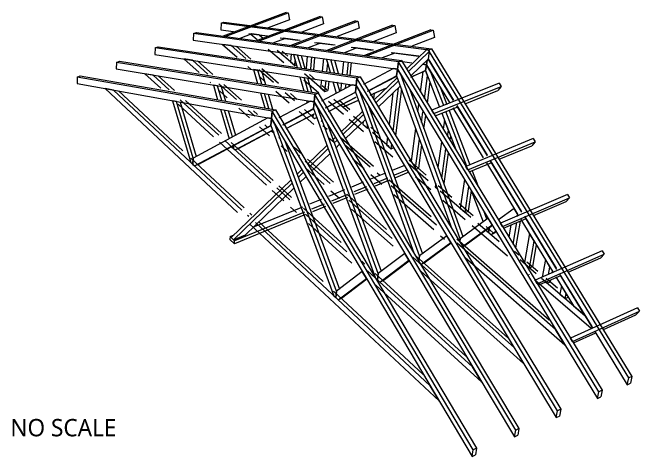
# Model space of a CAD drawing. Header units: inches. Extents: x -562 to 8953, y -6490 to -2066.
# Drawn here: x 2578 to 2838.6, y -5465.6 to -5281.2 of the extents above; entities that cross this region are included whole.
import ezdxf

# ---------------------------------------------------------------- set-up
doc = ezdxf.new("R2010")
doc.units = ezdxf.units.IN
doc.header["$MEASUREMENT"] = 0
doc.layers.add('A-COLS', color=52, linetype='Continuous', lineweight=9)

# ---------------------------------------------------------------- blocks, each defined once
blk = doc.blocks.new('DF')
at = {"layer": 'A-COLS'}
for p, q in [((2713.17, -5275.66), (2685.03, -5286.22)), ((2685.89, -5286.34), (2714.05, -5275.76)), ((2728.44, -5277.47), (2699.92, -5288.26)), ((2700.82, -5288.39), (2729.36, -5277.58)), ((2713.17, -5275.66), (2714.05, -5275.76)), ((2714.05, -5275.76), (2714.68, -5278.86)), ((2728.44, -5277.47), (2729.36, -5277.58)), ((2729.36, -5277.58), (2729.98, -5280.73)), ((2684.11, -5280.45), (2683.92, -5283.39)), ((2684.11, -5280.45), (2685.4, -5279.97)), ((2775.86, -5292.34), (2684.11, -5280.45)), ((2685.4, -5279.97), (2778.25, -5291.92)), ((2714.68, -5278.86), (2705.14, -5282.45)), ((2744.31, -5279.36), (2715.39, -5290.38)), ((2716.32, -5290.51), (2745.26, -5279.47)), ((2744.31, -5279.36), (2745.26, -5279.47)), ((2745.26, -5279.47), (2745.88, -5282.68)), ((2729.98, -5280.73), (2720.31, -5284.4)), ((2760.8, -5281.32), (2731.49, -5292.59)), ((2732.45, -5292.72), (2761.79, -5281.44)), ((2745.88, -5282.68), (2736.08, -5286.43)), ((2777.96, -5283.36), (2748.24, -5294.88)), ((2760.8, -5281.32), (2761.79, -5281.44)), ((2761.79, -5281.44), (2762.41, -5284.71)), ((2777.96, -5283.36), (2778.99, -5283.49)), ((2671.73, -5285.07), (2671.57, -5288.02)), ((2671.73, -5285.07), (2673.04, -5284.58)), ((2763.44, -5297.71), (2671.73, -5285.07)), ((2673.04, -5284.58), (2764.86, -5297.16)), ((2683.92, -5283.39), (2689.63, -5284.15)), ((2697.82, -5285.21), (2692.53, -5287.2)), ((2696.46, -5285.07), (2703.41, -5285.99)), ((2697.45, -5285.32), (2700.18, -5287.68)), ((2701.19, -5285.7), (2697.75, -5285.24)), ((2702.67, -5286.98), (2701.19, -5285.7)), ((2701.26, -5285.71), (2702.89, -5287.11)), ((2704.9, -5286.19), (2701.26, -5285.71)), ((2749.25, -5295.02), (2778.99, -5283.49)), ((2762.41, -5284.71), (2752.47, -5288.54)), ((2778.99, -5283.49), (2779.6, -5286.82)), ((2671.57, -5288.02), (2763.04, -5300.98)), ((2685.89, -5286.34), (2685.03, -5286.22)), ((2700.82, -5288.39), (2699.92, -5288.26)), ((2712.89, -5287.22), (2707.53, -5289.26)), ((2710.6, -5286.95), (2718.28, -5287.98)), ((2719.48, -5288.14), (2711.95, -5287.13)), ((2779.6, -5286.82), (2769.53, -5290.74)), ((2654.61, -5291.46), (2654.49, -5294.41)), ((2654.61, -5291.46), (2655.94, -5290.96)), ((2744.88, -5304.96), (2654.61, -5291.46)), ((2655.94, -5290.96), (2746.31, -5304.4)), ((2688.64, -5290.44), (2684.78, -5289.89)), ((2684.78, -5289.89), (2691.26, -5295.57)), ((2695.22, -5296.19), (2688.64, -5290.44)), ((2690.8, -5290.66), (2697.42, -5296.44)), ((2716.32, -5290.51), (2715.39, -5290.38)), ((2728.55, -5289.31), (2723.12, -5291.39)), ((2725.85, -5288.99), (2734.34, -5290.12)), ((2735.23, -5290.24), (2726.91, -5289.13)), ((2744.85, -5291.48), (2739.34, -5293.61)), ((2742.35, -5291.19), (2751.77, -5292.45)), ((2752.3, -5292.52), (2743.07, -5291.29)), ((2654.49, -5294.41), (2744.52, -5308.24)), ((2705.23, -5292.04), (2712.11, -5297.98)), ((2716.24, -5298.66), (2709.25, -5292.64)), ((2710.18, -5293.44), (2710.44, -5293.67)), ((2710.44, -5293.67), (2710.46, -5293.48)), ((2710.44, -5293.67), (2710.81, -5293.53)), ((2711.44, -5292.88), (2714.03, -5295.12)), ((2715.49, -5294.2), (2715.18, -5297.75)), ((2718.37, -5294.65), (2716.49, -5294.38)), ((2716.49, -5294.38), (2718.14, -5300.17)), ((2732.45, -5292.72), (2731.49, -5292.59)), ((2761.8, -5293.75), (2756.21, -5295.92)), ((2760.25, -5293.58), (2772.52, -5295.22)), ((2772.61, -5295.23), (2760.6, -5293.63)), ((2767.07, -5300.91), (2776.31, -5292.03)), ((2777.39, -5292.92), (2767.8, -5302.13)), ((2776.31, -5292.03), (2777.39, -5292.92)), ((2776.85, -5292.47), (2778.25, -5291.92)), ((2778.25, -5291.92), (2776.85, -5292.47)), ((2776.94, -5296.36), (2777.39, -5292.92)), ((2866.55, -5439.04), (2777.33, -5293.26)), ((2778.25, -5291.92), (2867.94, -5438.4)), ((2671.28, -5296.99), (2667.48, -5296.41)), ((2667.48, -5296.41), (2674.28, -5302.49)), ((2678.18, -5303.15), (2671.28, -5296.99)), ((2673.48, -5297.24), (2680.42, -5303.43)), ((2717.09, -5299.39), (2717.29, -5297.09)), ((2720.02, -5300.45), (2718.37, -5294.65)), ((2719.95, -5294.87), (2721.6, -5300.68)), ((2722.64, -5295.23), (2722.14, -5300.71)), ((2724.2, -5301.03), (2724.71, -5295.52)), ((2725.98, -5295.7), (2725.46, -5301.21)), ((2729.93, -5296.27), (2729.39, -5301.82)), ((2731.86, -5298.34), (2731.32, -5296.44)), ((2731.32, -5296.45), (2732.98, -5302.33)), ((2734.89, -5302.61), (2733.23, -5296.72)), ((2734.79, -5296.94), (2736.44, -5302.84)), ((2749.25, -5295.02), (2748.24, -5294.88)), ((2763.44, -5297.71), (2764.86, -5297.16)), ((2764.86, -5297.16), (2763.44, -5297.71)), ((2764.31, -5297.39), (2769.43, -5298.09)), ((2764.86, -5297.16), (2854.62, -5444.54)), ((2768.98, -5304.01), (2776.94, -5296.36)), ((2776.26, -5297.02), (2776, -5298.99)), ((2776, -5298.99), (2776.26, -5297.02)), ((2776.84, -5296.42), (2788.11, -5314.85)), ((2788.18, -5314.97), (2776.84, -5296.43)), ((2637.29, -5297.93), (2637.2, -5300.88)), ((2637.29, -5297.93), (2638.63, -5297.43)), ((2726.05, -5312.32), (2637.29, -5297.93)), ((2638.63, -5297.43), (2727.51, -5311.75)), ((2696.03, -5299.75), (2697.58, -5301.11)), ((2715.18, -5297.75), (2717.09, -5299.39)), ((2717.09, -5299.39), (2717.87, -5299.09)), ((2731.48, -5302.11), (2731.86, -5298.34)), ((2738.92, -5297.55), (2738.34, -5303.16)), ((2740.48, -5303.49), (2741.07, -5297.86)), ((2742.35, -5298.04), (2741.75, -5303.67)), ((2763.44, -5297.71), (2763.04, -5300.98)), ((2763.04, -5300.98), (2763.44, -5297.71)), ((2853.2, -5445.19), (2763.44, -5297.71)), ((2774.29, -5298.76), (2776, -5298.99)), ((2776, -5298.99), (2774.42, -5298.78)), ((2776, -5298.99), (2775.66, -5301.62)), ((2775.66, -5301.62), (2776, -5298.99)), ((2778, -5302.27), (2776, -5298.99)), ((2776, -5298.99), (2786.28, -5315.81)), ((2637.2, -5300.88), (2725.74, -5315.6)), ((2653.7, -5303.63), (2649.97, -5303.01)), ((2649.97, -5303.01), (2657.1, -5309.52)), ((2700.54, -5301.48), (2698.68, -5301.2)), ((2698.68, -5301.2), (2700.46, -5307.35)), ((2702.32, -5307.65), (2700.54, -5301.48)), ((2707.57, -5306.98), (2701.02, -5301.26)), ((2702.14, -5301.73), (2703.92, -5307.9)), ((2702.29, -5300.69), (2709.85, -5307.29)), ((2732.81, -5301.74), (2732.75, -5302.29)), ((2761.3, -5300.73), (2747.82, -5307.81)), ((2763.04, -5300.98), (2761.3, -5300.73)), ((2763.04, -5300.98), (2762.68, -5304)), ((2762.68, -5304), (2763.04, -5300.98)), ((2764.53, -5303.42), (2763.04, -5300.98)), ((2763.04, -5300.98), (2852.58, -5448.21)), ((2774.24, -5302.31), (2769.02, -5304.61)), ((2769.03, -5304.54), (2775.66, -5301.62)), ((2774.39, -5302.18), (2773.24, -5311.08)), ((2775.66, -5301.62), (2774.39, -5302.18)), ((2776.55, -5303.95), (2775.66, -5301.62)), ((2775.66, -5301.62), (2781.91, -5318.03)), ((2783.72, -5317.29), (2778, -5302.27)), ((2619.74, -5304.48), (2619.69, -5307.44)), ((2619.74, -5304.48), (2621.1, -5303.97)), ((2706.96, -5319.78), (2619.74, -5304.48)), ((2621.1, -5303.97), (2708.44, -5319.2)), ((2660.93, -5310.22), (2653.7, -5303.63)), ((2655.94, -5303.91), (2663.22, -5310.55)), ((2701.59, -5304.62), (2703.43, -5306.24)), ((2719.32, -5304.34), (2721.11, -5310.62)), ((2721.15, -5305.79), (2727.81, -5311.54)), ((2723, -5310.92), (2721.21, -5304.62)), ((2730.22, -5310.7), (2721.38, -5303.09)), ((2722.78, -5304.86), (2724.57, -5311.16)), ((2723.47, -5304.89), (2723.81, -5305.18)), ((2723.64, -5303.38), (2726.41, -5305.76)), ((2723.81, -5305.18), (2723.83, -5304.95)), ((2723.81, -5305.18), (2724.25, -5305.01)), ((2729, -5305.77), (2728.65, -5309.35)), ((2744.88, -5304.96), (2744.52, -5308.24)), ((2744.52, -5308.24), (2744.88, -5304.96)), ((2744.88, -5304.96), (2746.31, -5304.4)), ((2746.31, -5304.4), (2744.88, -5304.96)), ((2834.72, -5453.71), (2744.88, -5304.96)), ((2746.31, -5304.4), (2836.15, -5453.05)), ((2749.6, -5310.79), (2762.68, -5304)), ((2762.66, -5304.19), (2749.66, -5310.93)), ((2752.5, -5314.9), (2762.92, -5304.89)), ((2762.68, -5304), (2787.44, -5372.34)), ((2791.09, -5376.78), (2764.53, -5303.42)), ((2775.19, -5314.31), (2776.55, -5303.95)), ((2619.69, -5307.44), (2706.69, -5323.07)), ((2679.05, -5306.76), (2679.32, -5307)), ((2682.47, -5308.41), (2680.64, -5308.11)), ((2680.64, -5308.11), (2682.56, -5314.65)), ((2684.39, -5314.97), (2682.47, -5308.41)), ((2690.93, -5314.53), (2683.02, -5307.47)), ((2685.3, -5307.78), (2693.26, -5314.87)), ((2742.8, -5307.98), (2729.05, -5315.25)), ((2729.32, -5308.26), (2731.43, -5310.08)), ((2730.6, -5311.03), (2731.09, -5306.09)), ((2732.36, -5306.27), (2731.94, -5310.51)), ((2734.17, -5306.56), (2735.62, -5311.73)), ((2737.21, -5310.88), (2736.08, -5306.85)), ((2737.92, -5307.15), (2737.56, -5310.69)), ((2737.63, -5307.08), (2737.86, -5307.88)), ((2739.84, -5309.52), (2740.06, -5307.5)), ((2741.33, -5307.68), (2741.21, -5308.8)), ((2744.52, -5308.24), (2742.8, -5307.98)), ((2744.52, -5308.24), (2744.19, -5311.27)), ((2744.19, -5311.27), (2744.52, -5308.24)), ((2746, -5310.7), (2744.52, -5308.24)), ((2744.52, -5308.24), (2834.14, -5456.73)), ((2763.41, -5306.34), (2753.23, -5316.12)), ((2754.4, -5318.01), (2764.24, -5308.56)), ((2777.52, -5306.6), (2776.26, -5316.1)), ((2808.49, -5307.3), (2778.39, -5319.37)), ((2808.49, -5307.3), (2809.38, -5308.75)), ((2635.9, -5310.35), (2632.23, -5309.69)), ((2632.23, -5309.69), (2691.43, -5365.02)), ((2693.4, -5363.96), (2635.9, -5310.35)), ((2638.18, -5310.67), (2666.94, -5337.44)), ((2683.35, -5310.61), (2686.84, -5313.73)), ((2684.1, -5308.68), (2686.02, -5315.25)), ((2708.63, -5310.8), (2714.57, -5316)), ((2728.65, -5309.35), (2730.6, -5311.03)), ((2730.6, -5311.03), (2731.94, -5310.51)), ((2730.83, -5318.25), (2744.19, -5311.27)), ((2744.19, -5311.27), (2770.41, -5383.17)), ((2772.9, -5384.5), (2746, -5310.7)), ((2750.8, -5312.58), (2757.85, -5309.47)), ((2757.73, -5309.59), (2752.15, -5312.05)), ((2761.15, -5328.87), (2763.55, -5309.26)), ((2764.79, -5309.77), (2762.23, -5330.61)), ((2768.53, -5310), (2792.36, -5375.85)), ((2779.28, -5320.84), (2809.38, -5308.75)), ((2782.27, -5309.25), (2785.12, -5316.74)), ((2793.36, -5316.41), (2807.99, -5310.53)), ((2809.38, -5308.75), (2807.99, -5310.53)), ((2701.68, -5311.57), (2703.61, -5318.26)), ((2705.47, -5318.57), (2703.53, -5311.87)), ((2705.14, -5312.13), (2707.07, -5318.85)), ((2716.94, -5315.18), (2712.85, -5311.6)), ((2715.17, -5311.93), (2718.16, -5314.54)), ((2726.05, -5312.32), (2725.74, -5315.6)), ((2725.74, -5315.6), (2726.05, -5312.32)), ((2726.05, -5312.32), (2727.51, -5311.75)), ((2727.51, -5311.75), (2726.05, -5312.32)), ((2815.97, -5462.36), (2726.05, -5312.32)), ((2727.51, -5311.75), (2817.42, -5461.69)), ((2744.18, -5311.46), (2730.9, -5318.39)), ((2732.11, -5319.85), (2744.42, -5313.47)), ((2744.48, -5313.62), (2732.25, -5319.95)), ((2752.62, -5311.85), (2751.27, -5312.38)), ((2752.62, -5311.85), (2752.35, -5314.18)), ((2760.94, -5311.77), (2759.26, -5325.74)), ((2664.16, -5315.42), (2662.36, -5315.1)), ((2662.36, -5315.1), (2670.57, -5342.67)), ((2671.67, -5340.7), (2664.16, -5315.42)), ((2664.86, -5316.62), (2680.78, -5331.19)), ((2683.07, -5330.42), (2665.79, -5314.65)), ((2665.82, -5315.72), (2673.02, -5339.97)), ((2668.11, -5314.99), (2684.32, -5329.76)), ((2724.05, -5315.32), (2710.02, -5322.8)), ((2722.33, -5314.93), (2722.64, -5316.02)), ((2725.74, -5315.6), (2724.05, -5315.32)), ((2725.74, -5315.6), (2725.45, -5318.63)), ((2725.45, -5318.63), (2725.74, -5315.6)), ((2727.22, -5318.08), (2725.74, -5315.6)), ((2725.74, -5315.6), (2815.43, -5465.37)), ((2732.16, -5315.29), (2738.85, -5321.07)), ((2740.84, -5319.85), (2734.61, -5314.48)), ((2736.93, -5314.8), (2741.79, -5318.98)), ((2737.94, -5317.35), (2737.98, -5316.96)), ((2737.98, -5316.96), (2737.94, -5317.35)), ((2738.64, -5317.95), (2745.3, -5315.01)), ((2745.38, -5315.04), (2739.97, -5317.42)), ((2772.5, -5316.78), (2772.07, -5320.1)), ((2683.81, -5318.92), (2687.67, -5332.08)), ((2689.16, -5331.27), (2685.64, -5319.24)), ((2687.28, -5319.53), (2690.5, -5330.55)), ((2692.06, -5318.41), (2696.88, -5322.72)), ((2699.2, -5321.92), (2696.23, -5319.27)), ((2698.6, -5319.63), (2700.44, -5321.27)), ((2706.96, -5319.78), (2706.69, -5323.07)), ((2706.69, -5323.07), (2706.96, -5319.78)), ((2706.96, -5319.78), (2708.44, -5319.2)), ((2708.44, -5319.2), (2706.96, -5319.78)), ((2796.95, -5471.12), (2706.96, -5319.78)), ((2708.44, -5319.2), (2798.42, -5470.44)), ((2711.8, -5325.82), (2725.45, -5318.63)), ((2725.43, -5318.83), (2711.87, -5325.97)), ((2724.56, -5321.84), (2721.4, -5319.08)), ((2725.45, -5318.63), (2753.24, -5394.38)), ((2754.45, -5392.33), (2727.22, -5318.08)), ((2737.67, -5317.12), (2737.94, -5317.35)), ((2737.94, -5317.35), (2738.64, -5317.95)), ((2739.97, -5317.42), (2738.64, -5317.95)), ((2750.15, -5317.57), (2774.18, -5383.56)), ((2750.61, -5318.64), (2750.44, -5318.81)), ((2779.28, -5320.84), (2778.39, -5319.37)), ((2779.91, -5321.82), (2789.99, -5317.76)), ((2786.13, -5319.39), (2795.43, -5343.81)), ((2787.75, -5318.23), (2801.39, -5340.55)), ((2789.58, -5317.25), (2803.12, -5339.4)), ((2803.29, -5339.67), (2789.66, -5317.38)), ((2704.87, -5322.62), (2704.91, -5322.77)), ((2713.17, -5327.47), (2725.71, -5320.92)), ((2725.78, -5321.07), (2713.31, -5327.57)), ((2718.99, -5319.88), (2725.61, -5325.68)), ((2724.43, -5321.73), (2725.18, -5322.38)), ((2725.18, -5322.38), (2725.28, -5321.29)), ((2725.28, -5321.29), (2725.18, -5322.38)), ((2725.18, -5322.38), (2725.95, -5323.05)), ((2725.95, -5323.05), (2726.94, -5322.54)), ((2727.04, -5322.62), (2725.95, -5323.05)), ((2737.72, -5329.1), (2747.2, -5320)), ((2747.72, -5321.42), (2738.45, -5330.32)), ((2746.76, -5324.95), (2743.43, -5322.07)), ((2751.27, -5321.02), (2751.78, -5320.52)), ((2751.6, -5320.71), (2751.55, -5321.16)), ((2773.8, -5324.89), (2774.44, -5319.99)), ((2775.52, -5321.76), (2774.76, -5327.5)), ((2782.92, -5320.69), (2789.11, -5336.92)), ((2794.04, -5344.38), (2784.74, -5319.95)), ((2705.03, -5322.77), (2671.67, -5340.7)), ((2706.69, -5323.07), (2705.03, -5322.77)), ((2706.69, -5323.07), (2706.44, -5326.1)), ((2706.44, -5326.1), (2706.69, -5323.07)), ((2708.18, -5325.56), (2706.69, -5323.07)), ((2706.69, -5323.07), (2796.45, -5474.14)), ((2728.83, -5323.86), (2729.63, -5324.56)), ((2731.52, -5325.27), (2755.75, -5391.36)), ((2739.62, -5332.2), (2748.55, -5323.63)), ((2741.42, -5323.29), (2747.82, -5328.82)), ((2747.68, -5324.45), (2747.55, -5325.63)), ((2784.09, -5323.74), (2783.52, -5327.8)), ((2785.86, -5328.39), (2784.09, -5323.74)), ((2672.26, -5344.24), (2706.44, -5326.1)), ((2706.43, -5326.31), (2673.66, -5343.69)), ((2701.34, -5326.71), (2705.84, -5330.75)), ((2704.78, -5326.9), (2703.7, -5325.94)), ((2706.44, -5326.1), (2734.6, -5402.37)), ((2735.75, -5400.27), (2708.18, -5325.56)), ((2731.62, -5328.01), (2729.64, -5326.28)), ((2747.55, -5325.63), (2749.56, -5327.36)), ((2749.56, -5327.36), (2749.7, -5326.09)), ((2749.56, -5327.36), (2750.1, -5327.14)), ((2751.07, -5326.97), (2754.44, -5329.86)), ((2771.11, -5327.55), (2769.22, -5342.15)), ((2690.39, -5337.09), (2706.75, -5328.47)), ((2706.82, -5328.62), (2691.77, -5336.54)), ((2706.73, -5328.64), (2707.52, -5329.35)), ((2707.52, -5329.35), (2707.56, -5328.82)), ((2707.56, -5328.82), (2707.52, -5329.35)), ((2707.52, -5329.35), (2707.88, -5329.66)), ((2759.31, -5335.76), (2751.89, -5329.37)), ((2785.49, -5331), (2785.86, -5328.39)), ((2786.81, -5330.93), (2786.55, -5332.76)), ((2683.46, -5333.63), (2704.46, -5352.84)), ((2706.44, -5351.73), (2685.77, -5332.88)), ((2688.66, -5333.71), (2707.43, -5350.8)), ((2710.6, -5332.09), (2709.89, -5331.46)), ((2712.64, -5333.09), (2737.06, -5399.28)), ((2732.37, -5331.61), (2734.72, -5333.67)), ((2734.04, -5332.64), (2735.12, -5331.6)), ((2735.85, -5332.82), (2734.56, -5334.06)), ((2737.84, -5331.73), (2752.25, -5344.3)), ((2752.96, -5333.26), (2761, -5340.21)), ((2758.58, -5331.37), (2758.17, -5334.77)), ((2771.13, -5345.26), (2772.83, -5332.27)), ((2782.74, -5333.44), (2781.15, -5344.94)), ((2823.74, -5332.03), (2793.66, -5344.45)), ((2794.56, -5345.93), (2824.64, -5333.5)), ((2824.64, -5333.5), (2823.2, -5335.22)), ((2823.74, -5332.03), (2824.64, -5333.5)), ((2688.79, -5335.63), (2689.63, -5336.4)), ((2689.63, -5336.4), (2689.72, -5335.13)), ((2689.72, -5335.13), (2689.63, -5336.4)), ((2689.63, -5336.4), (2690.39, -5337.09)), ((2691.77, -5336.54), (2690.39, -5337.09)), ((2710.96, -5335.32), (2713.67, -5337.76)), ((2716.78, -5335.84), (2720.21, -5338.9)), ((2722.74, -5343.5), (2731.35, -5335.23)), ((2731.87, -5336.65), (2723.46, -5344.73)), ((2735.4, -5336.26), (2737.02, -5334.71)), ((2750.88, -5344.85), (2739.9, -5335.25)), ((2758.17, -5334.77), (2760.21, -5336.53)), ((2760.21, -5336.53), (2760.47, -5334.47)), ((2760.21, -5336.53), (2761.44, -5336.04)), ((2773.79, -5334.84), (2772.41, -5345.31)), ((2782.88, -5349.65), (2784.7, -5336.63)), ((2808.59, -5341.27), (2823.2, -5335.22)), ((2719.24, -5339.8), (2718.88, -5339.49)), ((2724.62, -5346.61), (2732.71, -5338.84)), ((2785.76, -5338.37), (2783.81, -5352.15)), ((2670.56, -5340.8), (2694.42, -5363.01)), ((2671.51, -5343.55), (2671.67, -5340.7)), ((2671.67, -5340.7), (2671.51, -5343.55)), ((2732.99, -5352.09), (2721.8, -5342.1)), ((2722.78, -5341.19), (2734.38, -5351.53)), ((2743.08, -5341), (2748.11, -5345.41)), ((2768.22, -5341.71), (2775.9, -5348.32)), ((2804.57, -5341.76), (2818.44, -5364.45)), ((2818.7, -5364.88), (2804.74, -5342.05)), ((2670.57, -5342.67), (2671.51, -5343.55)), ((2671.51, -5343.55), (2672.26, -5344.24)), ((2673.66, -5343.69), (2672.26, -5344.24)), ((2760.88, -5346.1), (2766.27, -5343.89)), ((2776.82, -5350.84), (2767.82, -5343.09)), ((2771.24, -5344.51), (2770.81, -5344.68)), ((2794.56, -5345.93), (2793.66, -5344.45)), ((2795.15, -5346.83), (2805.22, -5342.66)), ((2802.85, -5342.93), (2816.82, -5365.8)), ((2718.01, -5348.04), (2720.15, -5345.99)), ((2720.88, -5347.21), (2718.53, -5349.46)), ((2722.03, -5345.24), (2730.28, -5352.62)), ((2751.15, -5350.07), (2757.77, -5347.37)), ((2754.95, -5348.41), (2753.93, -5347.52)), ((2767.57, -5346.01), (2761.74, -5348.39)), ((2768.18, -5347.05), (2762.14, -5349.52)), ((2771.47, -5345.7), (2772.41, -5345.31)), ((2796.41, -5346.4), (2798.94, -5353.04)), ((2688.62, -5376.28), (2715.35, -5350.6)), ((2719.38, -5351.65), (2722.04, -5349.09)), ((2751.14, -5348.07), (2756.07, -5352.39)), ((2758.6, -5349.68), (2752.44, -5352.2)), ((2759.34, -5350.49), (2778.15, -5366.91)), ((2771.15, -5348.97), (2777.96, -5354.85)), ((2793.05, -5350.24), (2791.14, -5363.17)), ((2715.87, -5352.02), (2689.63, -5377.23)), ((2709.99, -5353.13), (2715.65, -5358.29)), ((2742.59, -5353.57), (2747.89, -5351.4)), ((2759.03, -5350.79), (2753.05, -5353.24)), ((2780.53, -5370.78), (2760.27, -5353.07)), ((2780.16, -5352.13), (2779.96, -5353.54)), ((2781.25, -5352.92), (2787.32, -5358.14)), ((2793.29, -5365.03), (2795.02, -5353.46)), ((2695.05, -5375.01), (2716.72, -5354.2)), ((2707.01, -5355.17), (2712.2, -5359.92)), ((2714.87, -5359.42), (2709, -5354.06)), ((2732.26, -5357.78), (2739.45, -5354.85)), ((2733.28, -5355.31), (2737.09, -5358.72)), ((2749.18, -5353.54), (2743.44, -5355.88)), ((2749.79, -5354.58), (2743.85, -5357.01)), ((2779.96, -5353.54), (2781.01, -5354.44)), ((2795.89, -5367.26), (2782.19, -5355.46)), ((2796.06, -5355.17), (2794.66, -5364.45)), ((2796.1, -5355.25), (2801.42, -5369.23)), ((2723.78, -5361.24), (2728.98, -5359.12)), ((2740.31, -5357.16), (2733.55, -5359.93)), ((2740.72, -5358.3), (2734.17, -5360.98)), ((2740.33, -5356.83), (2758.18, -5372.74)), ((2761.41, -5357.07), (2779.26, -5372.72)), ((2839.14, -5357.02), (2809.09, -5369.78)), ((2810, -5371.28), (2840.05, -5358.49)), ((2840.05, -5358.49), (2838.57, -5360.16)), ((2839.14, -5357.02), (2840.05, -5358.49)), ((2730.26, -5361.28), (2724.64, -5363.58)), ((2760.63, -5376.76), (2741.3, -5359.51)), ((2783.34, -5359.5), (2793.4, -5368.18)), ((2790.69, -5361.03), (2796.98, -5366.44)), ((2823.96, -5366.38), (2838.57, -5360.16)), ((2699.02, -5371.36), (2720.63, -5362.53)), ((2715.18, -5362.64), (2717.81, -5365.04)), ((2721.02, -5363.18), (2737.86, -5378.5)), ((2730.89, -5362.33), (2725.06, -5364.72)), ((2742.46, -5363.53), (2761.05, -5380.17)), ((2791.14, -5363.17), (2793.29, -5365.03)), ((2793.29, -5365.03), (2794.66, -5364.45)), ((2803.05, -5368.03), (2801.66, -5364.39)), ((2815.24, -5363.21), (2808.19, -5368.32)), ((2815.24, -5363.21), (2808.19, -5368.32)), ((2817.06, -5366.2), (2815.24, -5363.21)), ((2817.06, -5366.2), (2815.24, -5363.21)), ((2721.9, -5366.01), (2690.03, -5379.07)), ((2721.48, -5364.87), (2690.13, -5377.71)), ((2696.5, -5366.84), (2695.96, -5366.34)), ((2696.97, -5365.38), (2697.92, -5366.27)), ((2740.39, -5382.69), (2722.04, -5365.96)), ((2816.41, -5366.67), (2817.06, -5366.2)), ((2816.41, -5366.67), (2817.06, -5366.2)), ((2817.06, -5366.2), (2816.42, -5366.66)), ((2817.03, -5366.41), (2817.06, -5366.2)), ((2819.86, -5366.77), (2834.07, -5390.02)), ((2834.43, -5390.61), (2820.13, -5367.21)), ((2696.84, -5370.08), (2781.81, -5449.49)), ((2777.65, -5442.5), (2699.47, -5369.61)), ((2700.89, -5369.04), (2729.78, -5395.92)), ((2723.22, -5369.99), (2742.59, -5387.71)), ((2803.58, -5367.63), (2791.09, -5376.78)), ((2808.52, -5378.14), (2799, -5369.94)), ((2805.41, -5370.64), (2803.58, -5367.63)), ((2810, -5371.28), (2809.09, -5369.78)), ((2810.53, -5372.1), (2820.6, -5367.81)), ((2814.88, -5379.24), (2816.5, -5369.58)), ((2817.89, -5368.99), (2815.89, -5380.86)), ((2818.25, -5368.13), (2832.56, -5391.56)), ((2792.21, -5380.23), (2805.41, -5370.64)), ((2805.57, -5370.95), (2793.12, -5379.98)), ((2796.48, -5370.85), (2812.25, -5384.47)), ((2802.68, -5371.35), (2806.07, -5374.26)), ((2802.84, -5372.94), (2803.01, -5373.39)), ((2804.1, -5372.02), (2803.78, -5374.06)), ((2803.78, -5374.06), (2804.1, -5372.02)), ((2804.1, -5372.02), (2803.78, -5374.06)), ((2813.74, -5370.74), (2812.88, -5375.95)), ((2688.12, -5375.81), (2688.03, -5377.17)), ((2688.12, -5375.81), (2689.9, -5375.08)), ((2690.13, -5377.71), (2688.12, -5375.81)), ((2689.63, -5377.23), (2695.05, -5375.01)), ((2785.08, -5375.45), (2772.9, -5384.5)), ((2782.36, -5375.43), (2784.12, -5376.98)), ((2786.92, -5378.49), (2785.08, -5375.45)), ((2803.01, -5373.39), (2803.78, -5374.06)), ((2803.78, -5374.06), (2804.86, -5374.98)), ((2803.78, -5374.06), (2804.86, -5374.98)), ((2804.86, -5374.98), (2807.09, -5373.38)), ((2804.86, -5374.98), (2807.09, -5373.38)), ((2806.23, -5374.4), (2804.86, -5374.98)), ((2806.23, -5374.4), (2804.86, -5374.98)), ((2807.28, -5373.64), (2806.23, -5374.4)), ((2807.28, -5373.64), (2806.23, -5374.4)), ((2822.13, -5374.49), (2819.9, -5387.44)), ((2824.16, -5377.82), (2822.13, -5374.49)), ((2688.03, -5377.17), (2690.03, -5379.07)), ((2689.63, -5377.23), (2688.62, -5376.28)), ((2690.03, -5379.07), (2690.13, -5377.71)), ((2773.57, -5388.31), (2786.92, -5378.49)), ((2789.58, -5376.89), (2830.99, -5413.03)), ((2791.09, -5376.78), (2790.9, -5378.05)), ((2790.9, -5378.05), (2791.09, -5376.78)), ((2822.07, -5389.81), (2824.16, -5377.82)), ((2787.08, -5378.82), (2774.98, -5387.72)), ((2833.84, -5417.38), (2789.73, -5378.82)), ((2793.12, -5379.98), (2792.29, -5380.34)), ((2825.17, -5379.47), (2823.46, -5389.21)), ((2766.33, -5383.38), (2754.45, -5392.33)), ((2768.17, -5386.45), (2766.33, -5383.38)), ((2815.41, -5382.3), (2817.36, -5383.97)), ((2854.7, -5382.25), (2824.67, -5395.37)), ((2825.59, -5396.89), (2855.62, -5383.74)), ((2855.62, -5383.74), (2854.09, -5385.35)), ((2854.7, -5382.25), (2855.62, -5383.74)), ((2747.05, -5386.88), (2748.49, -5388.19)), ((2755.15, -5396.16), (2768.17, -5386.45)), ((2768.34, -5386.79), (2756.58, -5395.55)), ((2815.37, -5425.64), (2769.87, -5385.01)), ((2771.43, -5384.56), (2812.42, -5421.09)), ((2772.9, -5384.5), (2772.59, -5386.79)), ((2772.59, -5386.79), (2772.9, -5384.5)), ((2793.41, -5385.12), (2837.98, -5424.2)), ((2825.16, -5392.47), (2817.94, -5386.26)), ((2820.97, -5387.07), (2825.89, -5391.31)), ((2829.26, -5386.15), (2827.85, -5393.98)), ((2831.3, -5389.49), (2829.26, -5386.15)), ((2839.49, -5391.74), (2854.09, -5385.35)), ((2773.42, -5388.18), (2773.57, -5388.31)), ((2774.98, -5387.72), (2773.57, -5388.31)), ((2820.54, -5388.5), (2822.07, -5389.81)), ((2822.07, -5389.81), (2823.46, -5389.21)), ((2830.71, -5392.74), (2831.3, -5389.49)), ((2747.31, -5391.43), (2735.75, -5400.27)), ((2749.15, -5394.53), (2747.31, -5391.43)), ((2796.65, -5434.01), (2749.67, -5391.16)), ((2753.04, -5392.33), (2793.58, -5429.25)), ((2754.45, -5392.33), (2754.1, -5395.2)), ((2754.1, -5395.2), (2754.45, -5392.33)), ((2773.53, -5391.34), (2819.52, -5432.51)), ((2821.78, -5392.69), (2822.03, -5392.91)), ((2832.29, -5391.11), (2832.1, -5392.13)), ((2835.46, -5392.29), (2850.03, -5416.11)), ((2736.48, -5404.12), (2749.15, -5394.53)), ((2749.33, -5394.88), (2737.93, -5403.5)), ((2753.29, -5394.46), (2754.1, -5395.2)), ((2754.1, -5395.2), (2755.15, -5396.16)), ((2756.58, -5395.55), (2755.15, -5396.16)), ((2824.41, -5394.97), (2849.7, -5416.81)), ((2825.59, -5396.89), (2824.67, -5395.37)), ((2826.08, -5397.62), (2836.13, -5393.21)), ((2847.17, -5411.43), (2827.55, -5394.53)), ((2829.56, -5394.47), (2834.63, -5398.82)), ((2831.54, -5395.23), (2831.39, -5396.03)), ((2833.96, -5393.85), (2841.89, -5406.83)), ((2847.1, -5411.31), (2835.83, -5392.89)), ((2753.31, -5397.52), (2800.8, -5440.94)), ((2829.43, -5396.15), (2830, -5396.64)), ((2830, -5396.64), (2830.15, -5395.84)), ((2830, -5396.64), (2831.39, -5396.03)), ((2836.41, -5397.87), (2835.72, -5401.57)), ((2838.47, -5401.22), (2836.41, -5397.87)), ((2734.39, -5400.21), (2774.47, -5437.51)), ((2735.75, -5400.27), (2735.44, -5403.14)), ((2735.44, -5403.14), (2735.75, -5400.27)), ((2734.6, -5402.37), (2735.44, -5403.14)), ((2735.44, -5403.14), (2736.48, -5404.12)), ((2737.93, -5403.5), (2736.48, -5404.12)), ((2835.72, -5401.57), (2838.03, -5403.55)), ((2838.03, -5403.55), (2838.47, -5401.22)), ((2838.03, -5403.55), (2839.42, -5402.94)), ((2838.38, -5402.04), (2838.62, -5402.25)), ((2839.44, -5402.81), (2839.42, -5402.94)), ((2841.89, -5406.83), (2847.1, -5411.31)), ((2870.41, -5407.74), (2840.42, -5421.22)), ((2841.35, -5422.75), (2871.34, -5409.25)), ((2871.34, -5409.25), (2869.76, -5410.79)), ((2870.41, -5407.74), (2871.34, -5409.25)), ((2850.41, -5416.73), (2847.17, -5411.43)), ((2855.18, -5417.36), (2869.76, -5410.79)), ((2837.98, -5424.2), (2833.84, -5417.38)), ((2841.78, -5423.4), (2851.83, -5418.87)), ((2851.39, -5418.33), (2865.9, -5442.05)), ((2841.35, -5422.75), (2840.42, -5421.22)), ((2819.52, -5432.51), (2815.37, -5425.64)), ((2800.8, -5440.94), (2796.65, -5434.01)), ((2865.9, -5442.05), (2866.55, -5439.04)), ((2867.94, -5438.4), (2866.55, -5439.04)), ((2867.94, -5438.4), (2867.29, -5441.41)), ((2781.81, -5449.49), (2777.65, -5442.5)), ((2865.9, -5442.05), (2867.29, -5441.41)), ((2852.58, -5448.21), (2853.2, -5445.19)), ((2854.62, -5444.54), (2853.2, -5445.19)), ((2854.62, -5444.54), (2853.99, -5447.55)), ((2852.58, -5448.21), (2853.99, -5447.55)), ((2834.14, -5456.73), (2834.72, -5453.71)), ((2836.15, -5453.05), (2834.72, -5453.71)), ((2836.15, -5453.05), (2835.56, -5456.07)), ((2834.14, -5456.73), (2835.56, -5456.07)), ((2815.43, -5465.37), (2815.97, -5462.36)), ((2817.42, -5461.69), (2815.97, -5462.36)), ((2817.42, -5461.69), (2816.88, -5464.7)), ((2815.43, -5465.37), (2816.88, -5464.7)), ((2796.45, -5474.14), (2796.95, -5471.12)), ((2798.42, -5470.44), (2796.95, -5471.12)), ((2798.42, -5470.44), (2797.92, -5473.46)), ((2796.45, -5474.14), (2797.92, -5473.46))]:
    blk.add_line(p, q, dxfattribs=at)

msp = doc.modelspace()

# ---------------------------------------------------------------- block references
at = {"xscale": 0.92886912, "yscale": 0.92886912, "zscale": 0.92886912}
msp.add_blockref('DF', (171.53, -380.84), dxfattribs=at)

# ---------------------------------------------------------------- texts
at = {"insert": (2577.1, -5450.04), "char_height": 7.203, "attachment_point": 1}
msp.add_mtext_dynamic_manual_height_columns('\\A1;{\\fYu Gothic UI|b0|i0|c128|p34;NO SCALE}', width=260.1527, gutter_width=1, heights=[0], dxfattribs=at)

doc.saveas('drawing.dxf')
